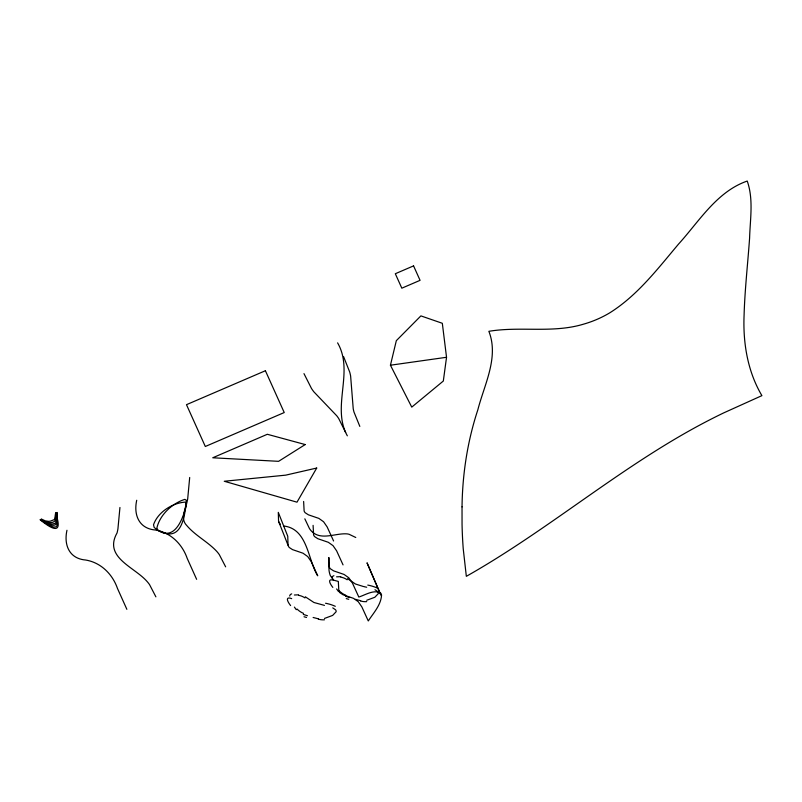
<?xml version="1.0" encoding="UTF-8"?>
<svg xmlns="http://www.w3.org/2000/svg" width="802" height="802" viewBox="0 0 802 802"><rect width="100%" height="100%" fill="white"/><g stroke="black" fill="none" stroke-linecap="round" stroke-linejoin="round"><path stroke-width="1.2" d="M56.772 512.588L57.273 525.13L56.15 526.844L53.794 527.074L50.396 526.072L40.391 519.626M66.967 530.272C63.679 544.859 69.213 558.693 85.644 560.017C100.932 562.553 112.521 574.152 117.483 588.467L126.866 609.33M119.939 507.486L117.934 528.829A23.87 6.677 -87.4 0 1 117.052 532.939C103.308 557.29 134.084 566.763 146.866 581.26A38.977 27.98 14.6 0 1 149.543 584.618L155.889 596.848M136.721 500.268C133.443 514.854 138.977 528.678 155.408 530.012C170.696 532.548 182.285 544.147 187.237 558.463L196.63 579.325M189.693 477.481L187.698 498.814A23.87 6.677 -87.4 0 1 186.806 502.934C183.337 518.714 174.094 545.069 154.164 527.405L153.523 524.789C157.723 512.247 172.34 502.914 185.222 502.122L186.254 503.305C184.149 519.556 180.6 543.295 157.844 530.072L156.901 527.957C159.809 514.834 172.219 503.315 184.831 499.375L186.264 500.147C186.816 508.438 179.327 518.232 186.896 525.681C195.447 535.706 207.658 541.671 216.63 551.245A38.977 27.98 14.6 0 1 219.297 554.613L225.643 566.844M303.627 501.461L304.128 511.024A6.286 5.484 -80.3 0 0 305.181 512.729L308.379 514.804L318.855 518.393L323.567 521.741L327.146 526.914L333.582 540.989M313.091 525.36L313.592 534.924A6.286 5.484 -80.3 0 0 314.645 536.638L317.843 538.713L328.319 542.302L333.03 545.651L336.619 550.824L343.045 564.889M446.534 357.281L443.326 381.03L411.757 407.125L390.434 365.211L396.328 340.67L420.89 315.888L442.323 323.286L446.534 357.281L390.434 365.211M55.609 513.09L55.418 514.172A59.358 47.338 -21.6 0 0 55.097 516.648L54.436 519.536L50.476 521.12A8.652 6.907 -21.6 0 1 48.471 521.33L45.303 520.859L41.554 519.135M366.694 600.287L374.855 597.249L378.333 593.58A6.667 3.679 3.1 0 0 377.672 591.545M324.479 618.442L332.64 615.415L336.118 611.746A6.667 3.679 3.1 0 0 335.457 609.7L332.75 607.876M336.589 576.838L340.73 576.668M294.374 595.004L298.514 594.833M360.659 600.678L355.346 599.315M318.444 618.843L313.131 617.47M364.138 586.683L366.684 587.234M363.567 586.563L355.426 583.996L347.527 578.633M324.469 605.39L313.923 602.492L305.301 596.788M349.672 597.59L345.532 596.247M307.457 615.746L303.316 614.402M283.888 526.032C307.888 528.839 307.868 560.197 317.712 575.786L311.286 561.721L307.697 556.548L302.986 553.2L292.509 549.611L289.311 547.525A6.286 5.484 -80.3 0 1 288.259 545.821L278.565 521.27L278.294 512.358L287.758 536.257L288.028 545.17M374.965 589.721L377.692 591.535M355.767 537.49L349.131 534.302A13.935 11.108 -21.6 0 0 346.905 533.871C335.216 532.989 320.65 541.079 311.206 530.874A15.188 8.742 72.6 0 1 309.442 528.528L304.83 518.834M41.263 519.255C45.092 523.405 57.644 525.069 55.659 516.328A76.05 60.651 -21.6 0 1 55.899 512.959M40.972 519.375C44.842 522.262 50.175 525.39 55.077 523.335A1.774 1.424 -21.6 0 0 55.869 522.503L56.06 516.578A75.709 60.381 -21.6 0 1 56.19 512.839M40.681 519.506C46.225 524.668 60.581 530.533 56.371 516.799A63.137 50.356 -21.6 0 1 56.481 512.709M40.1 519.756C47.809 525.912 62.466 536.769 57.042 517.661A71.729 57.213 -21.6 0 1 57.062 512.458M280.339 524.117L279.848 523.626A6.286 5.484 -80.3 0 1 278.795 521.922L278.565 521.27M338.484 591.535L336.629 588.949M296.269 609.69L294.414 607.104M337.602 342.865C354.384 371.837 331.186 406.875 347.336 435.827M343.567 356.589L349.702 372.048A75.468 60.19 -21.6 0 1 350.624 376.028L353.221 408.719A54.957 43.829 -21.6 0 0 354.013 412.118L359.827 426.403M345.642 432.509L338.785 418.664A54.957 43.829 -21.6 0 0 336.76 415.797L313.873 391.837A75.468 60.19 -21.6 0 1 311.487 388.479L303.978 373.622M367.767 585.089A26.496 13.865 4.3 0 1 377.511 588.157M340.76 577.169A21.423 15.619 73.4 0 1 347.186 579.766M331.968 577.921A13.664 4.611 13.2 0 1 333.913 575.706M332.82 587.405A16.682 4.261 41.3 0 1 333.913 580.488M345.732 595.214A14.947 11.439 39.9 0 1 339.256 590.873M346.243 598.603A27.078 1.794 14.9 0 1 348.73 599.305M366.714 601.62A27.088 21.183 -84.6 0 1 360.589 600.989M325.552 603.244A26.496 13.865 4.3 0 1 335.296 606.312M298.544 595.335A21.423 15.619 73.4 0 1 304.971 597.921M289.753 596.076A13.664 4.611 13.2 0 1 291.697 593.871M290.605 605.57A16.682 4.261 41.3 0 1 291.697 598.653M303.517 613.37A14.947 11.439 39.9 0 1 297.041 609.029M304.028 616.758A27.078 1.794 14.9 0 1 306.514 617.46M324.499 619.786A27.088 21.183 -84.6 0 1 318.374 619.144M328.62 562.874L329.051 570.613A27.398 10.747 -77.3 0 0 330.364 575.686L333.802 580.227L338.324 581.42L338.825 590.984A6.286 5.484 -80.3 0 0 339.878 592.698L343.076 594.773L353.552 598.362L358.263 601.711L361.842 606.883L368.278 620.948C373.461 612.989 380.97 605.089 381.551 595.164A9.764 5.494 -47.5 0 0 380.549 592.979C373.552 589.41 365.512 594.914 358.815 597.049L352.379 582.974L348.8 577.801L344.088 574.453L333.612 570.864L330.414 568.788A6.286 5.484 -80.3 0 1 329.361 567.084L328.86 557.52L328.62 562.874M462.032 506.874L462.052 524.358A658.482 525.19 -21.6 0 0 463.235 548.809L466.333 576.327C547.977 530.222 619.324 467.787 702.251 423.747A493.15 393.321 -21.6 0 1 723.615 412.93L761.9 395.637C747.554 371.386 742.883 342.805 744.096 314.935C744.857 289.231 747.785 263.657 749.599 238.024C750.131 219.167 753.669 199.257 747.233 181.051C716.858 191.528 699.194 221.352 678.542 244.079C657.68 268.82 637.55 295.387 609.771 312.83A87.037 69.423 -21.6 0 1 583.686 324.118C552.799 333.532 520.237 326.043 488.869 331.316C499.115 357.381 484.308 384.569 477.862 409.742C467.516 441.06 462.443 473.932 462.032 506.874M367.105 563.004L380.79 594.853L367.105 563.004M316.71 468.047L296.991 502.182L224.259 481.26L285.723 475.145L316.71 468.047M305.201 444.559L278.595 461.33L212.741 457.772L267.327 434.283L305.201 444.559M413.561 265.883L395.316 273.733L401.822 288.189L420.068 280.339L413.561 265.883M265.402 370.735L186.485 404.679L205.312 446.493L284.229 412.549L265.402 370.735"/></g></svg>
